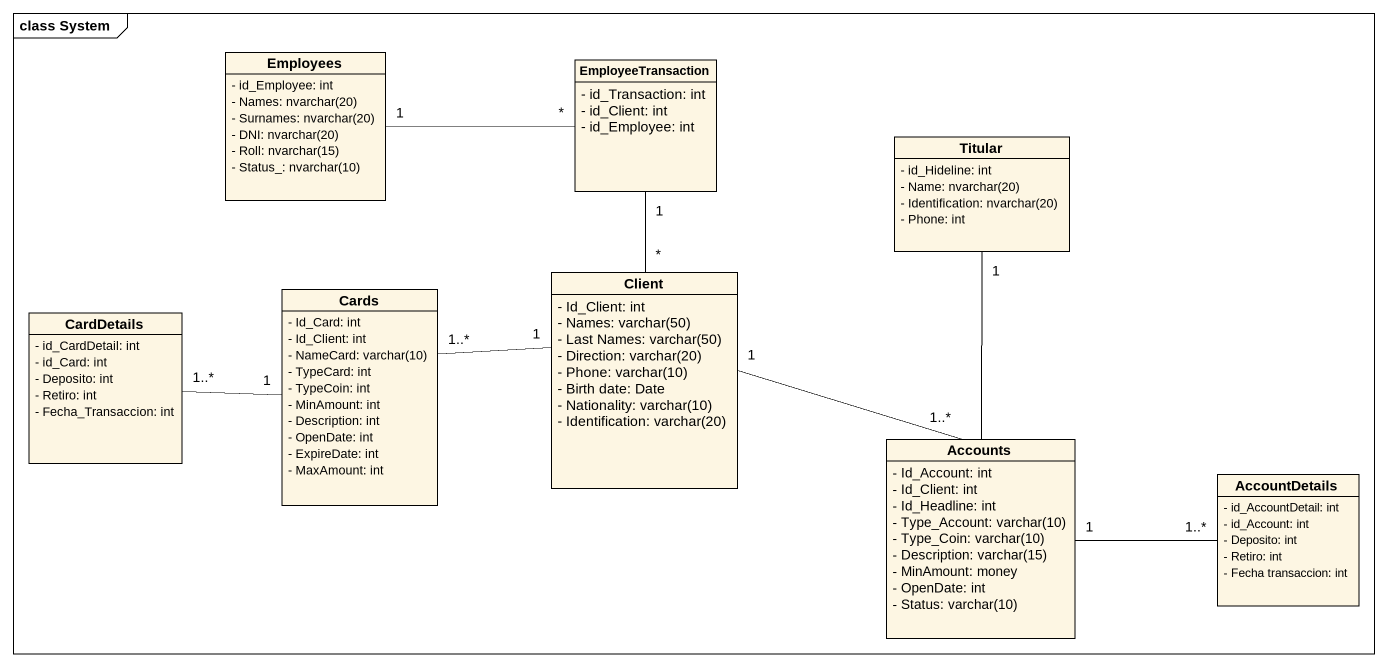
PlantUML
@startuml
mainframe class System
hide circle
hide empty members
skinparam classAttributeIconSize 0
class Employees {
  - id_Employee: int
  {field} - Names: nvarchar(20)
  {field} - Surnames: nvarchar(20)
  {field} - DNI: nvarchar(20)
  {field} - Roll: nvarchar(15)
  {field} - Status_: nvarchar(10)
}
class EmployeeTransaction {
  - id_Transaction: int
  - id_Client: int
  - id_Employee: int
}
class Titular {
  - id_Hideline: int
  {field} - Name: nvarchar(20)
  {field} - Identification: nvarchar(20)
  - Phone: int
}
class Client {
  - Id_Client: int
  {field} - Names: varchar(50)
  {field} - Last Names: varchar(50)
  {field} - Direction: varchar(20)
  {field} - Phone: varchar(10)
  - Birth date: Date
  {field} - Nationality: varchar(10)
  {field} - Identification: varchar(20)
}
class CardDetails {
  - id_CardDetail: int
  - id_Card: int
  - Deposito: int
  - Retiro: int
  - Fecha_Transaccion: int
}
class Cards {
  - Id_Card: int
  - Id_Client: int
  {field} - NameCard: varchar(10)
  - TypeCard: int
  - TypeCoin: int
  - MinAmount: int
  - Description: int
  - OpenDate: int
  - ExpireDate: int
  - MaxAmount: int
}
class Accounts {
  - Id_Account: int
  - Id_Client: int
  - Id_Headline: int
  {field} - Type_Account: varchar(10)
  {field} - Type_Coin: varchar(10)
  {field} - Description: varchar(15)
  - MinAmount: money
  - OpenDate: int
  {field} - Status: varchar(10)
}
class AccountDetails {
  - id_AccountDetail: int
  - id_Account: int
  - Deposito: int
  - Retiro: int
  - Fecha transaccion: int
}
Employees "1" -right- "*" EmployeeTransaction
EmployeeTransaction "1" -- "*" Client
Titular "1" -- Accounts
Client "1" -left- "1..*" Cards
CardDetails "1..*" -right- "1" Cards
Accounts "1..*" -left- "1" Client
Accounts "1" -right- "1..*" AccountDetails
@enduml
